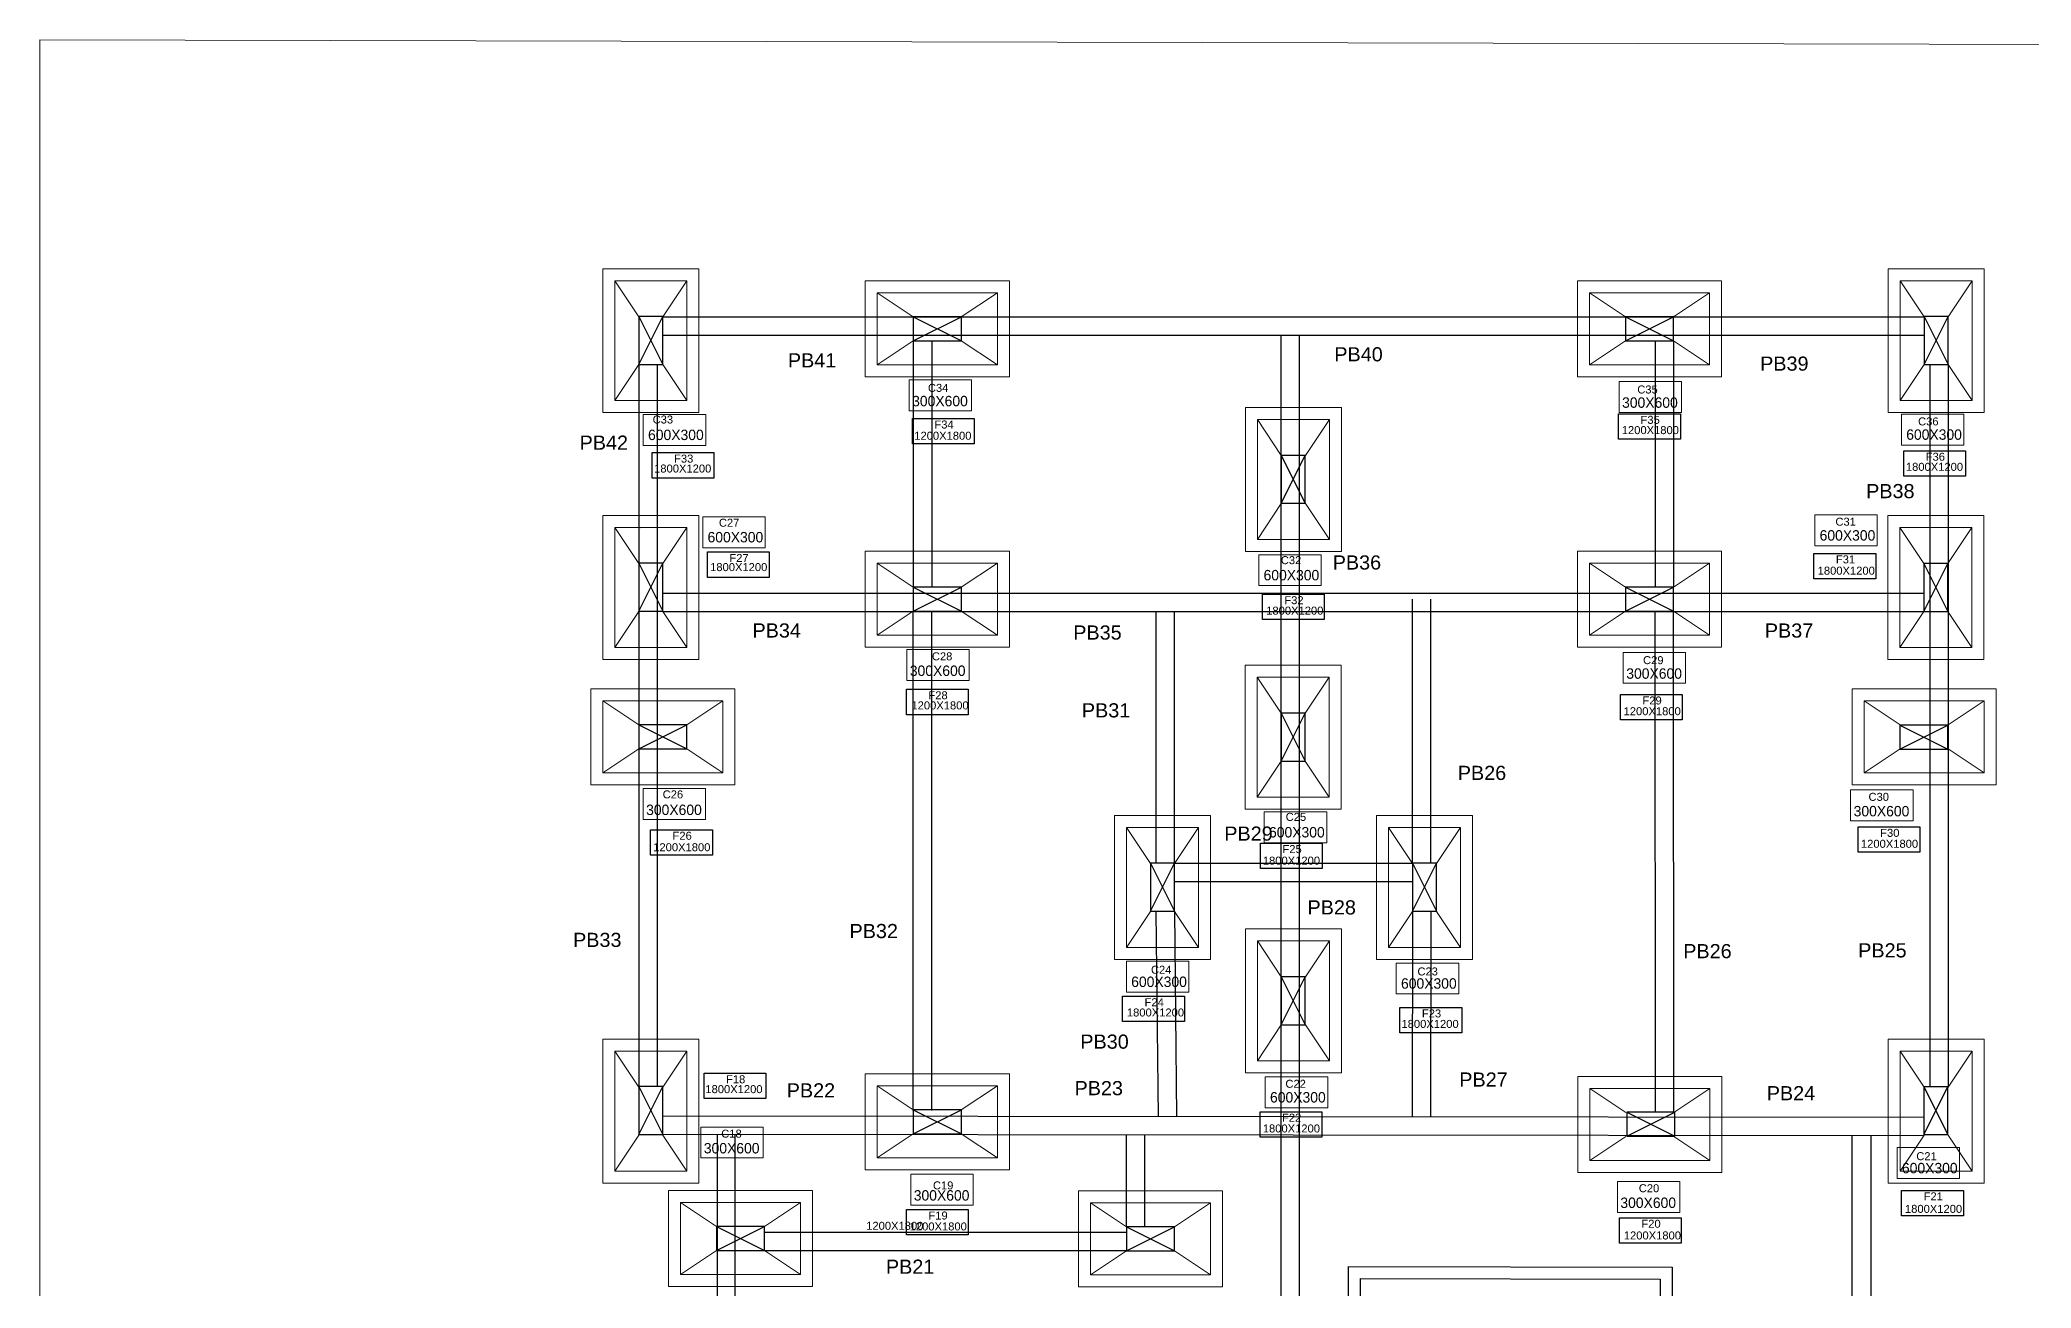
# Model space of a CAD drawing. Header units: millimetres. Extents: x -1932176 to 78768, y -1967 to 1266654.
# Drawn here: x -1797349 to -1772461, y 1182008 to 1197619 of the extents above; entities that cross this region are included whole.
import ezdxf

# ---------------------------------------------------------------- set-up
doc = ezdxf.new("R2010")
doc.units = ezdxf.units.MM
doc.linetypes.add('DASHDOTX2', pattern=[50.8, 25.4, -12.7, 0, -12.7])
for name, color, linetype, lineweight in [('CENTERLINE', 251, 'DASHDOTX2', 15), ('Layer2', 7, 'Continuous', 5), ('SHEET', 7, 'Continuous', 13), ('text', 252, 'Continuous', 5)]:
    doc.layers.add(name, color=color, linetype=linetype, lineweight=lineweight)
doc.layers.add('column', color=7, linetype='Continuous')
doc.layers.add('foundation', color=160, linetype='Continuous', lineweight=9, transparency=0.1)
doc.styles.get("Standard").update_dxf_attribs({"font": 'arial.ttf'})

msp = doc.modelspace()

# ---------------------------------------------------------------- linework, layer by layer
for p, q in [((-1789863.64231, 1194159.13726), (-1789563.64231, 1193559.13726)), ((-1789863.64231, 1193559.13726), (-1789563.64231, 1194159.13726)), ((-1786432.2553, 1193855.83847), (-1785832.2553, 1194155.83847)), ((-1786432.2553, 1194155.83847), (-1785832.2553, 1193855.83847)), ((-1777532.2553, 1193855.83847), (-1776932.2553, 1194155.83847)), ((-1777532.2553, 1194155.83847), (-1776932.2553, 1193855.83847)), ((-1773800.74561, 1194159.38264), (-1773500.74561, 1193559.38264)), ((-1773800.74561, 1193559.38264), (-1773500.74561, 1194159.38264)), ((-1781834.15001, 1192422.60709), (-1781534.15001, 1191822.60709)), ((-1781834.15001, 1191822.60709), (-1781534.15001, 1192422.60709)), ((-1789863.1425, 1191072.60709), (-1789563.1425, 1190472.60709)), ((-1789863.1425, 1190472.60709), (-1789563.1425, 1191072.60709)), ((-1786432.2553, 1190472.60709), (-1785832.2553, 1190772.60709)), ((-1786432.2553, 1190772.60709), (-1785832.2553, 1190472.60709)), ((-1777532.2553, 1190472.60709), (-1776932.2553, 1190772.60709)), ((-1777532.2553, 1190772.60709), (-1776932.2553, 1190472.60709)), ((-1781834.14627, 1189200.13202), (-1781534.14627, 1188600.13202)), ((-1781834.14627, 1188600.13202), (-1781534.14627, 1189200.13202)), ((-1789862.91879, 1188751.2002), (-1789262.91879, 1189051.2002)), ((-1789862.91879, 1189051.2002), (-1789262.91879, 1188751.2002)), ((-1774101.60178, 1188749.06332), (-1773501.60178, 1189049.06332)), ((-1774101.60178, 1189049.06332), (-1773501.60178, 1188749.06332)), ((-1783469.53322, 1187322.60709), (-1783169.53322, 1186722.60709)), ((-1783469.53322, 1186722.60709), (-1783169.53322, 1187322.60709)), ((-1780194.97739, 1187322.60709), (-1779894.97739, 1186722.60709)), ((-1780194.97739, 1186722.60709), (-1779894.97739, 1187322.60709)), ((-1781834.15001, 1185902.60709), (-1781534.15001, 1185302.60709)), ((-1781834.15001, 1185302.60709), (-1781534.15001, 1185902.60709)), ((-1789862.2553, 1184528.79361), (-1789562.2553, 1183928.79361)), ((-1789862.2553, 1183928.79361), (-1789562.2553, 1184528.79361)), ((-1773801.94603, 1184528.17506), (-1773501.94603, 1183928.17506)), ((-1773801.94603, 1183928.17506), (-1773501.94603, 1184528.17506)), ((-1786432.2553, 1183937.14663), (-1785832.2553, 1184237.14663)), ((-1786432.2553, 1184237.14663), (-1785832.2553, 1183937.14663)), ((-1777514.80775, 1183909.47824), (-1776914.80775, 1184209.47824)), ((-1777514.80775, 1184209.47824), (-1776914.80775, 1183909.47824)), ((-1788893.06476, 1182479.19463), (-1788293.06476, 1182779.19463)), ((-1788893.06476, 1182779.19463), (-1788293.06476, 1182479.19463)), ((-1783769.79471, 1182473.78124), (-1783169.79471, 1182773.78124)), ((-1783769.79471, 1182773.78124), (-1783169.79471, 1182473.78124))]:
    msp.add_line(p, q)
at = {"ltscale": 30}
for p, q in [((-1789562.44189, 1194156.73642), (-1773799.66788, 1194156.73642)), ((-1776932.2553, 1194175.24202), (-1776932.2553, 1194175.64829)), ((-1789562.44189, 1193926.73642), (-1773799.66788, 1193926.73642)), ((-1781834.15001, 1179599.98346), (-1781834.15001, 1193926.73642)), ((-1781604.15001, 1179599.98346), (-1781604.15001, 1193926.73642)), ((-1786432.50069, 1193855.71578), (-1786432.50069, 1190772.4844)), ((-1786202.50069, 1193855.71578), (-1786202.50069, 1190772.4844)), ((-1777162.2553, 1193855.85677), (-1777162.50069, 1190772.5027)), ((-1776932.2553, 1193855.83847), (-1776932.50069, 1190772.4844)), ((-1789862.44189, 1193556.73642), (-1789862.2553, 1184528.79361)), ((-1789632.44189, 1193556.74117), (-1789632.2553, 1184528.79836)), ((-1773729.66788, 1193556.73017), (-1773729.42249, 1184523.12174)), ((-1773499.66788, 1193556.73642), (-1773499.42249, 1184523.12799)), ((-1789846.83111, 1191512.60261), (-1789846.82841, 1191512.60261)), ((-1789561.94208, 1190700.20624), (-1773805.87555, 1190700.20624)), ((-1789561.94208, 1190470.20624), (-1773805.87555, 1190470.20624)), ((-1786432.2553, 1184228.79361), (-1786432.2553, 1190470.20624)), ((-1786202.2553, 1184228.79361), (-1786202.2553, 1190470.20624)), ((-1783396.7307, 1187322.60709), (-1783396.7307, 1190470.20624)), ((-1783166.7307, 1187322.60709), (-1783166.7307, 1190470.20624)), ((-1780195.37775, 1187322.60709), (-1780195.37775, 1190622.60709)), ((-1779965.37775, 1187322.60709), (-1779965.37775, 1190622.60709)), ((-1777155.8798, 1184203.69922), (-1777162.50056, 1190472.24148)), ((-1776925.87993, 1184203.94215), (-1776932.50069, 1190472.4844)), ((-1783169.53322, 1187322.60709), (-1780194.97739, 1187322.60709)), ((-1783169.53322, 1187092.60709), (-1780194.97739, 1187092.60709)), ((-1783399.52052, 1186720.19049), (-1783372.52371, 1184150.90709)), ((-1783169.53322, 1186722.60709), (-1783142.53641, 1184153.32369)), ((-1780194.97739, 1186722.60709), (-1780197.7007, 1184150.2061)), ((-1779964.97752, 1186722.3636), (-1779967.70083, 1184149.9626)), ((-1773805.87555, 1183913.43917), (-1789562.91879, 1183930.12059)), ((-1773805.63205, 1184143.43904), (-1789562.6753, 1184160.12047)), ((-1788890.35404, 1172320.39185), (-1788878.064, 1183929.39556)), ((-1788660.35404, 1172320.39185), (-1788658.81901, 1183929.16346)), ((-1783769.79471, 1182773.78124), (-1783768.57703, 1183923.98633)), ((-1783539.79484, 1182773.53774), (-1783538.57716, 1183923.74284)), ((-1774702.01986, 1172320.39185), (-1774696.88366, 1183914.38245)), ((-1774472.01986, 1172320.39185), (-1774459.74598, 1183914.1314)), ((-1788293.31014, 1182709.07194), (-1783761.9211, 1182709.07194)), ((-1788293.31014, 1182479.07194), (-1783761.9211, 1182479.07194))]:
    msp.add_line(p, q, dxfattribs=at)
for points in [[(-1789863.64231, 1193559.13726), (-1789563.64231, 1193559.13726), (-1789563.64231, 1194159.13726), (-1789863.64231, 1194159.13726)], [(-1786432.2553, 1193855.83847), (-1785832.2553, 1193855.83847), (-1785832.2553, 1194155.83847), (-1786432.2553, 1194155.83847)], [(-1777532.2553, 1193855.83847), (-1776932.2553, 1193855.83847), (-1776932.2553, 1194155.83847), (-1777532.2553, 1194155.83847)], [(-1773800.74561, 1193559.38264), (-1773500.74561, 1193559.38264), (-1773500.74561, 1194159.38264), (-1773800.74561, 1194159.38264)], [(-1781834.15001, 1191822.60709), (-1781534.15001, 1191822.60709), (-1781534.15001, 1192422.60709), (-1781834.15001, 1192422.60709)], [(-1789863.1425, 1190472.60709), (-1789563.1425, 1190472.60709), (-1789563.1425, 1191072.60709), (-1789863.1425, 1191072.60709)], [(-1786432.2553, 1190472.60709), (-1785832.2553, 1190472.60709), (-1785832.2553, 1190772.60709), (-1786432.2553, 1190772.60709)], [(-1777532.2553, 1190472.60709), (-1776932.2553, 1190472.60709), (-1776932.2553, 1190772.60709), (-1777532.2553, 1190772.60709)], [(-1781834.14627, 1188600.13202), (-1781534.14627, 1188600.13202), (-1781534.14627, 1189200.13202), (-1781834.14627, 1189200.13202)], [(-1789862.91879, 1188751.2002), (-1789262.91879, 1188751.2002), (-1789262.91879, 1189051.2002), (-1789862.91879, 1189051.2002)], [(-1774101.60178, 1188749.06332), (-1773501.60178, 1188749.06332), (-1773501.60178, 1189049.06332), (-1774101.60178, 1189049.06332)], [(-1783469.53322, 1186722.60709), (-1783169.53322, 1186722.60709), (-1783169.53322, 1187322.60709), (-1783469.53322, 1187322.60709)], [(-1780194.97739, 1186722.60709), (-1779894.97739, 1186722.60709), (-1779894.97739, 1187322.60709), (-1780194.97739, 1187322.60709)], [(-1781834.15001, 1185302.60709), (-1781534.15001, 1185302.60709), (-1781534.15001, 1185902.60709), (-1781834.15001, 1185902.60709)], [(-1789862.2553, 1183928.79361), (-1789562.2553, 1183928.79361), (-1789562.2553, 1184528.79361), (-1789862.2553, 1184528.79361)], [(-1773801.94603, 1183928.17506), (-1773501.94603, 1183928.17506), (-1773501.94603, 1184528.17506), (-1773801.94603, 1184528.17506)], [(-1786432.2553, 1183937.14663), (-1785832.2553, 1183937.14663), (-1785832.2553, 1184237.14663), (-1786432.2553, 1184237.14663)], [(-1777514.80775, 1183909.47824), (-1776914.80775, 1183909.47824), (-1776914.80775, 1184209.47824), (-1777514.80775, 1184209.47824)], [(-1788893.06476, 1182479.19463), (-1788293.06476, 1182479.19463), (-1788293.06476, 1182779.19463), (-1788893.06476, 1182779.19463)], [(-1783769.79471, 1182473.78124), (-1783169.79471, 1182473.78124), (-1783169.79471, 1182773.78124), (-1783769.79471, 1182773.78124)]]:
    msp.add_lwpolyline(points, close=True)
at = {"color": 252, "ltscale": 30}
for points in [[(-1786443.32571, 1192883.12215), (-1785671.02555, 1192883.12215), (-1785671.02555, 1192565.59092), (-1786443.32571, 1192565.59092)], [(-1777618.40538, 1192941.57345), (-1776846.10522, 1192941.57345), (-1776846.10522, 1192624.04222), (-1777618.40538, 1192624.04222)], [(-1789697.572, 1192456.71186), (-1788925.27184, 1192456.71186), (-1788925.27184, 1192139.18064), (-1789697.572, 1192139.18064)], [(-1774054.14893, 1192480.13384), (-1773281.84877, 1192480.13384), (-1773281.84877, 1192162.60262), (-1774054.14893, 1192162.60262)], [(-1789005.99062, 1191214.33744), (-1788233.69046, 1191214.33744), (-1788233.69046, 1190896.80622), (-1789005.99062, 1190896.80622)], [(-1775177.00687, 1191196.49662), (-1774404.70671, 1191196.49662), (-1774404.70671, 1190878.96539), (-1775177.00687, 1190878.96539)], [(-1782070.30009, 1190686.15388), (-1781297.99993, 1190686.15388), (-1781297.99993, 1190368.62266), (-1782070.30009, 1190368.62266)], [(-1786518.40538, 1189497.33152), (-1785746.10522, 1189497.33152), (-1785746.10522, 1189179.8003), (-1786518.40538, 1189179.8003)], [(-1777594.00134, 1189432.47098), (-1776821.70118, 1189432.47098), (-1776821.70118, 1189114.93975), (-1777594.00134, 1189114.93975)], [(-1789716.53174, 1187740.90222), (-1788944.23158, 1187740.90222), (-1788944.23158, 1187423.371), (-1789716.53174, 1187423.371)], [(-1774623.22028, 1187777.03828), (-1773850.92012, 1187777.03828), (-1773850.92012, 1187459.50706), (-1774623.22028, 1187459.50706)], [(-1782093.45271, 1187574.00652), (-1781321.15255, 1187574.00652), (-1781321.15255, 1187256.4753), (-1782093.45271, 1187256.4753)], [(-1783816.80537, 1185658.90597), (-1783044.50521, 1185658.90597), (-1783044.50521, 1185341.37475), (-1783816.80537, 1185341.37475)], [(-1780351.18168, 1185519.01335), (-1779578.88151, 1185519.01335), (-1779578.88151, 1185201.48212), (-1780351.18168, 1185201.48212)], [(-1789047.86324, 1184695.86383), (-1788275.56308, 1184695.86383), (-1788275.56308, 1184378.33261), (-1789047.86324, 1184378.33261)], [(-1782099.49867, 1184215.11297), (-1781327.1985, 1184215.11297), (-1781327.1985, 1183897.58174), (-1782099.49867, 1183897.58174)], [(-1774080.63747, 1183231.84652), (-1773308.33731, 1183231.84652), (-1773308.33731, 1182914.3153), (-1774080.63747, 1182914.3153)], [(-1786518.40538, 1182991.70742), (-1785746.10522, 1182991.70742), (-1785746.10522, 1182674.1762), (-1786518.40538, 1182674.1762)], [(-1777607.61673, 1182889.02777), (-1776835.31657, 1182889.02777), (-1776835.31657, 1182571.49655), (-1777607.61673, 1182571.49655)]]:
    msp.add_lwpolyline(points, close=True, dxfattribs=at)
at = {"transparency": 16777216}
for points in [[(-1776948.55851, 1178638.9346), (-1781000.01469, 1178639.56057), (-1780991.74562, 1182278.84179), (-1776948.06567, 1182271.12294)], [(-1777098.53815, 1178788.95777), (-1780849.67353, 1178789.53734), (-1780842.0867, 1182128.55584), (-1777098.08599, 1182121.40903)]]:
    msp.add_lwpolyline(points, close=True, dxfattribs=at)
at = {"layer": 'column'}
for p, q in [((-1773801.3684, 1191070.42947), (-1773501.3684, 1190470.42947)), ((-1773801.3684, 1190470.42947), (-1773501.3684, 1191070.42947))]:
    msp.add_line(p, q, dxfattribs=at)
msp.add_lwpolyline([(-1773801.3684, 1190470.42947), (-1773501.3684, 1190470.42947), (-1773501.3684, 1191070.42947), (-1773801.3684, 1191070.42947)], close=True, dxfattribs=at)
at = {"layer": 'foundation', "color": 5, "ltscale": 30}
for p, q in [((-1789862.44189, 1194156.73642), (-1790162.31919, 1194606.49103)), ((-1789562.44189, 1194156.73642), (-1789262.31919, 1194606.49103)), ((-1786432.50069, 1194155.71578), (-1786882.2553, 1194455.83847)), ((-1785832.50069, 1194155.71578), (-1785382.2553, 1194455.83847)), ((-1777532.50069, 1194155.71578), (-1777982.2553, 1194455.83847)), ((-1776932.50069, 1194155.71578), (-1776482.2553, 1194455.83847)), ((-1773799.66788, 1194156.73642), (-1774099.54518, 1194606.49103)), ((-1773499.66788, 1194156.73642), (-1773199.54518, 1194606.49103)), ((-1786432.50069, 1193855.71578), (-1786882.2553, 1193555.83847)), ((-1785832.50069, 1193855.71578), (-1785382.2553, 1193555.83847)), ((-1777532.50069, 1193855.71578), (-1777982.2553, 1193555.83847)), ((-1776932.50069, 1193855.71578), (-1776482.2553, 1193555.83847)), ((-1789862.44189, 1193556.73642), (-1790162.31919, 1193106.49103)), ((-1789562.44189, 1193556.73642), (-1789262.31919, 1193106.49103)), ((-1773799.66788, 1193556.73642), (-1774099.54518, 1193106.49103)), ((-1773499.66788, 1193556.73642), (-1773199.54518, 1193106.49103)), ((-1781832.94958, 1192420.20624), (-1782132.82689, 1192869.96086)), ((-1781532.94958, 1192420.20624), (-1781232.82689, 1192869.96086)), ((-1781832.94958, 1191820.20624), (-1782132.82689, 1191369.96086)), ((-1781532.94958, 1191820.20624), (-1781232.82689, 1191369.96086)), ((-1789861.94208, 1191070.20624), (-1790161.81938, 1191519.96086)), ((-1789561.94208, 1191070.20624), (-1789261.81938, 1191519.96086)), ((-1773801.25679, 1191070.20624), (-1774101.1341, 1191519.96086)), ((-1773501.25679, 1191070.20624), (-1773201.1341, 1191519.96086)), ((-1786432.50069, 1190772.4844), (-1786882.2553, 1191072.60709)), ((-1785832.50069, 1190772.4844), (-1785382.2553, 1191072.60709)), ((-1777532.50069, 1190772.4844), (-1777982.2553, 1191072.60709)), ((-1776932.50069, 1190772.4844), (-1776482.2553, 1191072.60709)), ((-1789861.94208, 1190470.20624), (-1790161.81938, 1190019.96086)), ((-1789561.94208, 1190470.20624), (-1789261.81938, 1190019.96086)), ((-1786432.50069, 1190472.4844), (-1786882.2553, 1190172.60709)), ((-1785832.50069, 1190472.4844), (-1785382.2553, 1190172.60709)), ((-1777532.50069, 1190472.4844), (-1777982.2553, 1190172.60709)), ((-1776932.50069, 1190472.4844), (-1776482.2553, 1190172.60709)), ((-1773801.25679, 1190470.20624), (-1774101.1341, 1190019.96086)), ((-1773501.25679, 1190470.20624), (-1773201.1341, 1190019.96086)), ((-1781833.47994, 1189198.79936), (-1782133.35725, 1189648.55398)), ((-1781533.47994, 1189198.79936), (-1781233.35725, 1189648.55398)), ((-1789863.16418, 1189051.07751), (-1790312.91879, 1189351.2002)), ((-1789263.16418, 1189051.07751), (-1788812.91879, 1189351.2002)), ((-1774097.5734, 1189051.07751), (-1774547.32802, 1189351.2002)), ((-1773497.5734, 1189051.07751), (-1773047.32802, 1189351.2002)), ((-1789863.16418, 1188751.07751), (-1790312.91879, 1188451.2002)), ((-1789263.16418, 1188751.07751), (-1788812.91879, 1188451.2002)), ((-1774097.5734, 1188751.07751), (-1774547.32802, 1188451.2002)), ((-1773497.5734, 1188751.07751), (-1773047.32802, 1188451.2002)), ((-1781833.47994, 1188598.79936), (-1782133.35725, 1188148.55398)), ((-1781533.47994, 1188598.79936), (-1781233.35725, 1188148.55398)), ((-1783468.33279, 1187320.20624), (-1783768.2101, 1187769.96086)), ((-1783168.33279, 1187320.20624), (-1782868.2101, 1187769.96086)), ((-1780193.77697, 1187320.20624), (-1780493.65428, 1187769.96086)), ((-1779893.77697, 1187320.20624), (-1779593.65428, 1187769.96086)), ((-1783468.33279, 1186720.20624), (-1783768.2101, 1186269.96086)), ((-1783168.33279, 1186720.20624), (-1782868.2101, 1186269.96086)), ((-1780193.77697, 1186720.20624), (-1780493.65428, 1186269.96086)), ((-1779893.77697, 1186720.20624), (-1779593.65428, 1186269.96086)), ((-1781832.94958, 1185900.20624), (-1782132.82689, 1186349.96086)), ((-1781532.94958, 1185900.20624), (-1781232.82689, 1186349.96086)), ((-1781832.94958, 1185300.20624), (-1782132.82689, 1184849.96086)), ((-1781532.94958, 1185300.20624), (-1781232.82689, 1184849.96086)), ((-1789862.44189, 1184523.61875), (-1790162.31919, 1184973.37337)), ((-1789562.44189, 1184523.61875), (-1789262.31919, 1184973.37337)), ((-1773799.42249, 1184523.12799), (-1774099.2998, 1184972.88261)), ((-1773499.42249, 1184523.12799), (-1773199.2998, 1184972.88261)), ((-1786432.50069, 1184237.02394), (-1786882.2553, 1184537.14663)), ((-1785832.50069, 1184237.02394), (-1785382.2553, 1184537.14663)), ((-1777525.87993, 1184203.94215), (-1777975.63455, 1184504.06484)), ((-1776925.87993, 1184203.94215), (-1776475.63455, 1184504.06484)), ((-1789862.44189, 1183923.61875), (-1790162.31919, 1183473.37337)), ((-1789562.44189, 1183923.61875), (-1789262.31919, 1183473.37337)), ((-1786432.50069, 1183937.02394), (-1786882.2553, 1183637.14663)), ((-1785832.50069, 1183937.02394), (-1785382.2553, 1183637.14663)), ((-1773799.42249, 1183923.12799), (-1774099.2998, 1183472.88261)), ((-1773499.42249, 1183923.12799), (-1773199.2998, 1183472.88261)), ((-1777525.87993, 1183903.94215), (-1777975.63455, 1183604.06484)), ((-1776925.87993, 1183903.94215), (-1776475.63455, 1183604.06484)), ((-1788893.31014, 1182779.07194), (-1789343.06476, 1183079.19463)), ((-1788293.31014, 1182779.07194), (-1787843.06476, 1183079.19463)), ((-1783770.04009, 1182773.65854), (-1784219.79471, 1183073.78124)), ((-1783170.04009, 1182773.65854), (-1782719.79471, 1183073.78124)), ((-1788893.31014, 1182479.07194), (-1789343.06476, 1182179.19463)), ((-1788293.31014, 1182479.07194), (-1787843.06476, 1182179.19463)), ((-1783770.04009, 1182473.65854), (-1784219.79471, 1182173.78124)), ((-1783170.04009, 1182473.65854), (-1782719.79471, 1182173.78124))]:
    msp.add_line(p, q, dxfattribs=at)
for points in [[(-1790312.31919, 1192956.49103), (-1789112.31919, 1192956.49103), (-1789112.31919, 1194756.49103), (-1790312.31919, 1194756.49103)], [(-1774249.54518, 1192956.49103), (-1773049.54518, 1192956.49103), (-1773049.54518, 1194756.49103), (-1774249.54518, 1194756.49103)], [(-1790162.31919, 1193106.49103), (-1789262.31919, 1193106.49103), (-1789262.31919, 1194606.49103), (-1790162.31919, 1194606.49103)], [(-1785232.2553, 1193405.83847), (-1785232.2553, 1194605.83847), (-1787032.2553, 1194605.83847), (-1787032.2553, 1193405.83847)], [(-1785382.2553, 1193555.83847), (-1785382.2553, 1194455.83847), (-1786882.2553, 1194455.83847), (-1786882.2553, 1193555.83847)], [(-1776332.2553, 1193405.83847), (-1776332.2553, 1194605.83847), (-1778132.2553, 1194605.83847), (-1778132.2553, 1193405.83847)], [(-1776482.2553, 1193555.83847), (-1776482.2553, 1194455.83847), (-1777982.2553, 1194455.83847), (-1777982.2553, 1193555.83847)], [(-1774099.54518, 1193106.49103), (-1773199.54518, 1193106.49103), (-1773199.54518, 1194606.49103), (-1774099.54518, 1194606.49103)], [(-1782282.82689, 1191219.96086), (-1781082.82689, 1191219.96086), (-1781082.82689, 1193019.96086), (-1782282.82689, 1193019.96086)], [(-1782132.82689, 1191369.96086), (-1781232.82689, 1191369.96086), (-1781232.82689, 1192869.96086), (-1782132.82689, 1192869.96086)], [(-1790311.81938, 1189869.96086), (-1789111.81938, 1189869.96086), (-1789111.81938, 1191669.96086), (-1790311.81938, 1191669.96086)], [(-1774251.1341, 1189869.96086), (-1773051.1341, 1189869.96086), (-1773051.1341, 1191669.96086), (-1774251.1341, 1191669.96086)], [(-1790161.81938, 1190019.96086), (-1789261.81938, 1190019.96086), (-1789261.81938, 1191519.96086), (-1790161.81938, 1191519.96086)], [(-1774101.1341, 1190019.96086), (-1773201.1341, 1190019.96086), (-1773201.1341, 1191519.96086), (-1774101.1341, 1191519.96086)], [(-1785232.2553, 1190022.60709), (-1785232.2553, 1191222.60709), (-1787032.2553, 1191222.60709), (-1787032.2553, 1190022.60709)], [(-1776332.2553, 1190022.60709), (-1776332.2553, 1191222.60709), (-1778132.2553, 1191222.60709), (-1778132.2553, 1190022.60709)], [(-1785382.2553, 1190172.60709), (-1785382.2553, 1191072.60709), (-1786882.2553, 1191072.60709), (-1786882.2553, 1190172.60709)], [(-1776482.2553, 1190172.60709), (-1776482.2553, 1191072.60709), (-1777982.2553, 1191072.60709), (-1777982.2553, 1190172.60709)], [(-1782283.35725, 1187998.55398), (-1781083.35725, 1187998.55398), (-1781083.35725, 1189798.55398), (-1782283.35725, 1189798.55398)], [(-1782133.35725, 1188148.55398), (-1781233.35725, 1188148.55398), (-1781233.35725, 1189648.55398), (-1782133.35725, 1189648.55398)], [(-1788662.91879, 1188301.2002), (-1788662.91879, 1189501.2002), (-1790462.91879, 1189501.2002), (-1790462.91879, 1188301.2002)], [(-1772897.32802, 1188301.2002), (-1772897.32802, 1189501.2002), (-1774697.32802, 1189501.2002), (-1774697.32802, 1188301.2002)], [(-1788812.91879, 1188451.2002), (-1788812.91879, 1189351.2002), (-1790312.91879, 1189351.2002), (-1790312.91879, 1188451.2002)], [(-1773047.32802, 1188451.2002), (-1773047.32802, 1189351.2002), (-1774547.32802, 1189351.2002), (-1774547.32802, 1188451.2002)], [(-1783918.2101, 1186119.96086), (-1782718.2101, 1186119.96086), (-1782718.2101, 1187919.96086), (-1783918.2101, 1187919.96086)], [(-1780643.65428, 1186119.96086), (-1779443.65428, 1186119.96086), (-1779443.65428, 1187919.96086), (-1780643.65428, 1187919.96086)], [(-1783768.2101, 1186269.96086), (-1782868.2101, 1186269.96086), (-1782868.2101, 1187769.96086), (-1783768.2101, 1187769.96086)], [(-1780493.65428, 1186269.96086), (-1779593.65428, 1186269.96086), (-1779593.65428, 1187769.96086), (-1780493.65428, 1187769.96086)], [(-1782282.82689, 1184699.96086), (-1781082.82689, 1184699.96086), (-1781082.82689, 1186499.96086), (-1782282.82689, 1186499.96086)], [(-1782132.82689, 1184849.96086), (-1781232.82689, 1184849.96086), (-1781232.82689, 1186349.96086), (-1782132.82689, 1186349.96086)], [(-1790312.31919, 1183323.37337), (-1789112.31919, 1183323.37337), (-1789112.31919, 1185123.37337), (-1790312.31919, 1185123.37337)], [(-1790162.31919, 1183473.37337), (-1789262.31919, 1183473.37337), (-1789262.31919, 1184973.37337), (-1790162.31919, 1184973.37337)], [(-1774249.2998, 1183322.88261), (-1773049.2998, 1183322.88261), (-1773049.2998, 1185122.88261), (-1774249.2998, 1185122.88261)], [(-1774099.2998, 1183472.88261), (-1773199.2998, 1183472.88261), (-1773199.2998, 1184972.88261), (-1774099.2998, 1184972.88261)], [(-1785232.2553, 1183487.14663), (-1785232.2553, 1184687.14663), (-1787032.2553, 1184687.14663), (-1787032.2553, 1183487.14663)], [(-1785382.2553, 1183637.14663), (-1785382.2553, 1184537.14663), (-1786882.2553, 1184537.14663), (-1786882.2553, 1183637.14663)], [(-1776325.63455, 1183454.06484), (-1776325.63455, 1184654.06484), (-1778125.63455, 1184654.06484), (-1778125.63455, 1183454.06484)], [(-1776475.63455, 1183604.06484), (-1776475.63455, 1184504.06484), (-1777975.63455, 1184504.06484), (-1777975.63455, 1183604.06484)], [(-1787693.06476, 1182029.19463), (-1787693.06476, 1183229.19463), (-1789493.06476, 1183229.19463), (-1789493.06476, 1182029.19463)], [(-1782569.79471, 1182023.78124), (-1782569.79471, 1183223.78124), (-1784369.79471, 1183223.78124), (-1784369.79471, 1182023.78124)], [(-1787843.06476, 1182179.19463), (-1787843.06476, 1183079.19463), (-1789343.06476, 1183079.19463), (-1789343.06476, 1182179.19463)], [(-1782719.79471, 1182173.78124), (-1782719.79471, 1183073.78124), (-1784219.79471, 1183073.78124), (-1784219.79471, 1182173.78124)]]:
    msp.add_lwpolyline(points, close=True, dxfattribs=at)
at = {"layer": 'Layer2', "color": 252, "true_color": 0x939598, "transparency": 16777216}
for points in [[(-1786484.83725, 1193366.31082), (-1785705.09284, 1193366.31082), (-1785705.09284, 1192979.13024), (-1786484.83725, 1192979.13024)], [(-1777612.01937, 1193347.27282), (-1776832.27496, 1193347.27282), (-1776832.27496, 1192960.09224), (-1777612.01937, 1192960.09224)], [(-1789806.85282, 1192934.80001), (-1789027.10841, 1192934.80001), (-1789027.10841, 1192547.61944), (-1789806.85282, 1192547.61944)], [(-1774082.09812, 1192938.2049), (-1773302.35371, 1192938.2049), (-1773302.35371, 1192551.02432), (-1774082.09812, 1192551.02432)], [(-1789063.10104, 1191655.30115), (-1788283.35663, 1191655.30115), (-1788283.35663, 1191268.12057), (-1789063.10104, 1191268.12057)], [(-1782114.00635, 1191180.50857), (-1781334.26193, 1191180.50857), (-1781334.26193, 1190793.328), (-1782114.00635, 1190793.328)], [(-1786513.80127, 1189994.20954), (-1785734.05685, 1189994.20954), (-1785734.05685, 1189607.02896), (-1786513.80127, 1189607.02896)], [(-1777559.486, 1189959.1418), (-1776779.74159, 1189959.1418), (-1776779.74159, 1189571.96123), (-1777559.486, 1189571.96123)]]:
    msp.add_lwpolyline(points, close=True, dxfattribs=at)
at = {"layer": 'Layer2', "color": 252, "true_color": 0x939598, "transparency": 33554687}
for points in [[(-1775164.37689, 1191677.75629), (-1774384.63247, 1191677.75629), (-1774384.63247, 1191290.57571), (-1775164.37689, 1191290.57571)], [(-1789809.46527, 1188255.08983), (-1789029.72086, 1188255.08983), (-1789029.72086, 1187867.90926), (-1789809.46527, 1187867.90926)], [(-1774717.84838, 1188238.27056), (-1773938.10397, 1188238.27056), (-1773938.10397, 1187851.08998), (-1774717.84838, 1187851.08998)], [(-1782045.81771, 1187965.74339), (-1781266.0733, 1187965.74339), (-1781266.0733, 1187578.56281), (-1782045.81771, 1187578.56281)], [(-1783768.4101, 1186095.67676), (-1782988.66568, 1186095.67676), (-1782988.66568, 1185708.49618), (-1783768.4101, 1185708.49618)], [(-1780396.2959, 1186074.54245), (-1779616.55149, 1186074.54245), (-1779616.55149, 1185687.36187), (-1780396.2959, 1185687.36187)], [(-1782033.19282, 1184651.04669), (-1781253.44841, 1184651.04669), (-1781253.44841, 1184263.86612), (-1782033.19282, 1184263.86612)], [(-1789088.32364, 1184023.59235), (-1788308.57923, 1184023.59235), (-1788308.57923, 1183636.41177), (-1789088.32364, 1183636.41177)], [(-1774135.57061, 1183765.97046), (-1773355.82619, 1183765.97046), (-1773355.82619, 1183378.78988), (-1774135.57061, 1183378.78988)], [(-1786464.78239, 1183433.82614), (-1785685.03798, 1183433.82614), (-1785685.03798, 1183046.64556), (-1786464.78239, 1183046.64556)], [(-1777633.55606, 1183341.64896), (-1776853.81164, 1183341.64896), (-1776853.81164, 1182954.46838), (-1777633.55606, 1182954.46838)]]:
    msp.add_lwpolyline(points, close=True, dxfattribs=at)
at = {"layer": 'SHEET'}
msp.add_lwpolyline([(-1797349.30284, 1197618.72949), (-1753757.67205, 1197516.92674), (-1753757.67205, 1167279.25722), (-1797349.30284, 1167381.05997)], close=True, dxfattribs=at)

# ---------------------------------------------------------------- texts
at = {"color": 252, "ltscale": 30, "char_height": 100, "attachment_point": 1}
for s, width, insert in [('F35', 0.0813718, (-1777343.64346, 1192916.6746)), ('\\P1200X1800', 1.3378704, (-1786420.45591, 1192884.62436)), ('F34', 0.0813718, (-1786168.56379, 1192858.2233)), ('\\P1200X1800', 1.3378704, (-1777578.17814, 1192954.76481)), ('F33', 0.0813718, (-1789422.81008, 1192431.81301)), ('F36', 0.0813718, (-1773779.38701, 1192455.23499)), ('\\P1800X1200', 1.3378704, (-1789671.83598, 1192474.55434)), ('\\P1800X1200', 1.3378704, (-1774027.17807, 1192495.77428)), ('F27', 0.0813718, (-1788731.2287, 1191189.43859)), ('F31', 0.0813718, (-1774902.24495, 1191171.59777)), ('\\P1800X1200', 1.3378704, (-1788971.84125, 1191241.9608)), ('\\P1800X1200', 1.3378704, (-1775129.92168, 1191197.32921)), ('F32', 0.0813718, (-1781795.53816, 1190661.25503)), ('\\P1800X1200', 1.3378704, (-1782021.98976, 1190697.75379)), ('F28', 0.0813718, (-1786243.64346, 1189472.43267)), ('F29', 0.0813718, (-1777319.23942, 1189407.57213)), ('\\P1200X1800', 1.3378704, (-1786455.88328, 1189512.55645)), ('\\P1200X1800', 1.3378704, (-1777555.38137, 1189439.90292)), ('F26', 0.0813718, (-1789441.76981, 1187716.00337)), ('F30', 0.0813718, (-1774348.45836, 1187752.13943)), ('\\P1200X1800', 1.3378704, (-1789683.01229, 1187739.00066)), ('\\P1800X1200', 1.3378704, (-1782063.91765, 1187571.25695)), ('F25', 0.0813718, (-1781818.69079, 1187549.10767)), ('\\P1200X1800', 1.3378704, (-1774588.95288, 1187782.34458)), ('\\P1800X1200', 1.3378704, (-1783763.15719, 1185672.56991)), ('F24', 0.0813718, (-1783542.04345, 1185634.00712)), ('F23', 0.0813718, (-1780076.41975, 1185494.1145)), ('\\P1800X1200', 1.3378704, (-1780331.38529, 1185529.71477)), ('F18', 0.0813718, (-1788773.10131, 1184670.96498)), ('\\P1800X1200', 1.3378704, (-1789031.55398, 1184714.0264)), ('F22', 0.0813718, (-1781824.73674, 1184190.21412)), ('\\P1800X1200', 1.3378704, (-1782064.60407, 1184222.37496)), ('F21', 0.0813718, (-1773805.87555, 1183206.94767)), ('F19', 0.0813718, (-1786243.64346, 1182966.80857)), ('\\P1800X1200', 1.3378704, (-1774038.71687, 1183216.94699)), ('\\P1200X1800', 1.3378704, (-1787021.49919, 1183005.40184)), ('\\P1200X1800', 1.3378704, (-1786478.17814, 1182997.28974)), ('\\P1200X1800', 1.3378704, (-1777552.64148, 1182884.65715)), ('F20', 0.0813718, (-1777332.85481, 1182864.12892))]:
    msp.add_mtext_dynamic_manual_height_columns(s, width=width, gutter_width=12.5, heights=[0], dxfattribs=dict(at, insert=insert))
at = {"layer": 'CENTERLINE'}
for s, p in [('PB41', (-1787999.85478, 1193522.05997)), ('PB40', (-1781170.44014, 1193597.82846)), ('PB39', (-1775848.8568, 1193481.49184)), ('PB42', (-1790603.00562, 1192492.87405)), ('PB38', (-1774523.77433, 1191887.08027)), ('PB36', (-1781190.69117, 1190994.66445)), ('PB34', (-1788442.21465, 1190144.60694)), ('PB35', (-1784433.38908, 1190118.56774)), ('PB37', (-1775790.06199, 1190143.42271)), ('PB31', (-1784325.74624, 1189145.61608)), ('PB26', (-1779627.55421, 1188363.24774)), ('PB29', (-1782545.8782, 1187604.45053)), ('PB28', (-1781505.72444, 1186681.6764)), ('PB33', (-1790684.88785, 1186275.20932)), ('PB32', (-1787229.56968, 1186385.68844)), ('PB26', (-1776809.73936, 1186134.64028)), ('PB25', (-1774623.22028, 1186144.48764)), ('PB30', (-1784345.11915, 1185003.0684)), ('PB27', (-1779608.82628, 1184528.8651)), ('PB22', (-1788014.65062, 1184393.51442)), ('PB23', (-1784417.27996, 1184421.60388)), ('PB24', (-1775766.01098, 1184358.12591)), ('PB21', (-1786774.79188, 1182188.41722))]:
    msp.add_text(s, height=177.016682, dxfattribs=at).set_placement(p)
at = {"layer": 'Layer2', "color": 252, "linetype": 'ByBlock', "lineweight": 9, "true_color": 0x939598, "transparency": 16777216, "char_height": 130, "attachment_point": 1}
for s, insert in [('{\\fCentury Gothic|b0|i0|c0|p34;300X600}', (-1786447.0647, 1193166.37424)), ('{\\fCentury Gothic|b0|i0|c0|p34;300X600}', (-1777574.24682, 1193147.33624)), ('{\\fCentury Gothic|b0|i0|c0|p34;600X300}', (-1789747.87877, 1192743.84715)), ('{\\fCentury Gothic|b0|i0|c0|p34;600X300}', (-1774023.12407, 1192747.25204)), ('{\\fCentury Gothic|b0|i0|c0|p34;600X300}', (-1789004.12699, 1191464.34828)), ('{\\fCentury Gothic|b0|i0|c0|p34;600X300}', (-1775105.40284, 1191486.80342)), ('{\\fCentury Gothic|b0|i0|c0|p34;600X300}', (-1782055.0323, 1190989.55571)), ('{\\fCentury Gothic|b0|i0|c0|p34;300X600}', (-1786476.02872, 1189794.27295)), ('{\\fCentury Gothic|b0|i0|c0|p34;300X600}', (-1777521.71345, 1189759.20522)), ('{\\fCentury Gothic|b0|i0|c0|p34;300X600}', (-1789771.69273, 1188055.15325)), ('{\\fCentury Gothic|b0|i0|c0|p34;300X600}', (-1774680.07583, 1188038.33397)), ('{\\fCentury Gothic|b0|i0|c0|p34;600X300}', (-1781986.84366, 1187774.79052)), ('{\\fCentury Gothic|b0|i0|c0|p34;600X300}', (-1783709.43605, 1185904.72389)), ('{\\fCentury Gothic|b0|i0|c0|p34;600X300}', (-1780337.32185, 1185883.58958)), ('{\\fCentury Gothic|b0|i0|c0|p34;600X300}', (-1781974.21878, 1184460.09383)), ('{\\fCentury Gothic|b0|i0|c0|p34;300X600}', (-1789050.55109, 1183823.65576)), ('{\\fCentury Gothic|b0|i0|c0|p34;600X300}', (-1774076.59656, 1183575.01759)), ('{\\fCentury Gothic|b0|i0|c0|p34;300X600}', (-1786427.00985, 1183233.88955)), ('{\\fCentury Gothic|b0|i0|c0|p34;300X600}', (-1777595.78351, 1183141.71237))]:
    msp.add_mtext_dynamic_manual_height_columns(s, width=741.9718666, gutter_width=57.3737, heights=[0], dxfattribs=dict(at, insert=insert))
at = {"layer": 'text', "color": 252, "true_color": 0x939598, "transparency": 16777216, "char_height": 99.743185, "attachment_point": 1}
for s, insert in [('C34', (-1786249.66962, 1193316.21193)), ('C35', (-1777384.43177, 1193295.94922)), ('C33', (-1789690.58875, 1192920.69889)), ('C36', (-1773874.7873, 1192896.79619)), ('C31', (-1774907.92191, 1191642.67126)), ('C27', (-1788862.20217, 1191629.93233)), ('C32', (-1781839.38134, 1191161.78725)), ('C28', (-1786200.19049, 1189959.3843)), ('C29', (-1777311.99218, 1189911.44659)), ('C26', (-1789564.70125, 1188232.93251)), ('C30', (-1774494.41105, 1188202.28787)), ('C25', (-1781778.40384, 1187951.54419)), ('C24', (-1783462.23988, 1186040.54004)), ('C23', (-1780131.68145, 1186018.89775)), ('C22', (-1781781.65407, 1184614.31541)), ('C18', (-1788832.95071, 1183990.87678)), ('C21', (-1773897.29494, 1183708.9425)), ('C19', (-1786187.14095, 1183343.38092)), ('C20', (-1777365.26195, 1183308.18845))]:
    msp.add_mtext_dynamic_manual_height_columns(s, width=1.2192188, gutter_width=1, heights=[0], dxfattribs=dict(at, insert=insert))

doc.saveas('drawing.dxf')
